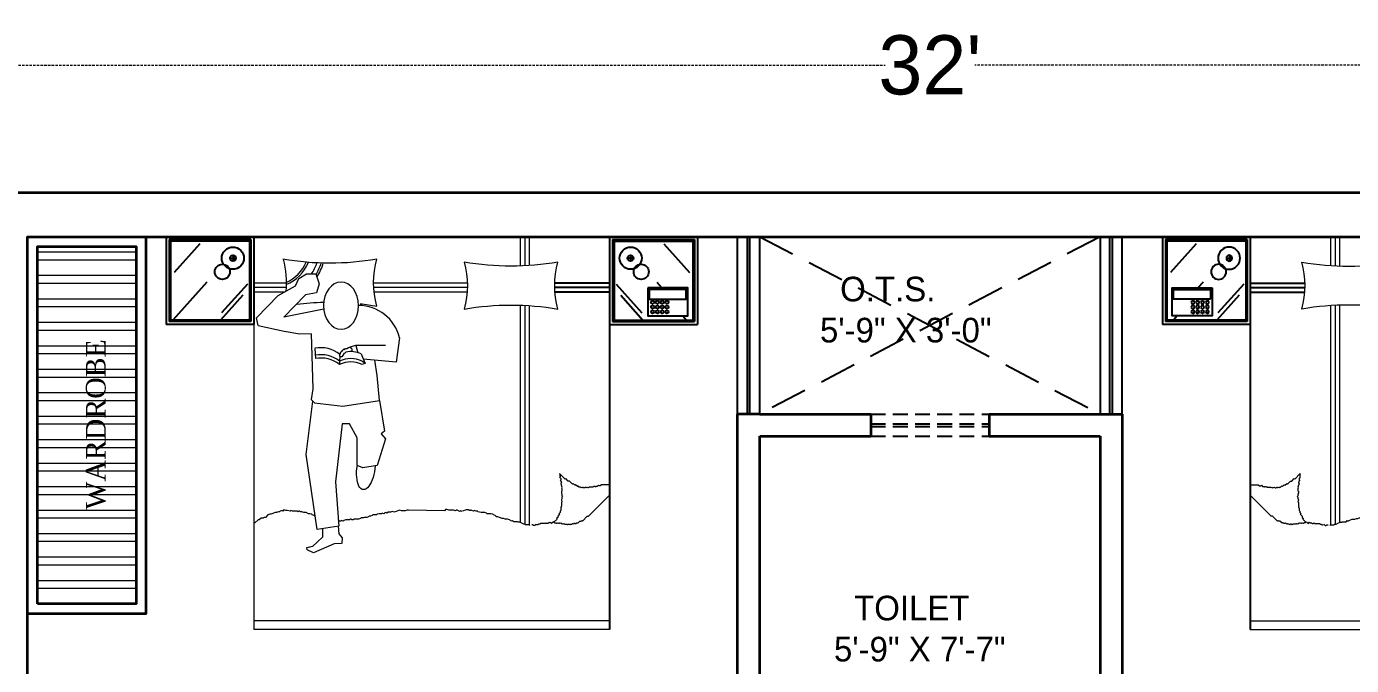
# Model space of a CAD drawing. Header units: millimetres. Extents: x -6808 to 215771, y -89660 to -16303.
# Drawn here: x 106289.9 to 106558.6, y -55437.1 to -55307.5 of the extents above; entities that cross this region are included whole.
import ezdxf

# ---------------------------------------------------------------- set-up
doc = ezdxf.new("R2010")
doc.units = ezdxf.units.MM
doc.header["$PDMODE"] = 35
doc.linetypes.add('DASHED', pattern=[0.75, 0.5, -0.25])
doc.layers.get('0').update_dxf_attribs({"color": 8})
for name, color, linetype, lineweight in [('A- FUR', 34, 'Continuous', 0), ('dim2', 6, 'Continuous', 20), ('FURNITURE 2', 33, 'Continuous', 25), ('furnitures', 12, 'Continuous', 13), ('Projection', 190, 'DASHED', 25), ('text', 7, 'Continuous', 25), ('wall', 7, 'Continuous', 35)]:
    doc.layers.add(name, color=color, linetype=linetype, lineweight=lineweight)
doc.layers.add('AR.furniture', color=7, linetype='Continuous', lineweight=35, true_color=0x009e9e)
doc.layers.add('furniture', color=7, linetype='Continuous', lineweight=5, true_color=0xe57b2a)
doc.layers.add('WIN', color=5, linetype='Continuous')
doc.styles.add('SAJ', font='eurr____.ttf')
doc.styles.get("Standard").update_dxf_attribs({"font": 'times.ttf'})
doc.dimstyles.new('SAJ', dxfattribs={"dimtxt": 5, "dimasz": 2, "dimexe": 1, "dimexo": 1, "dimgap": 0.09375, "dimtad": 0, "dimdec": 1, "dimzin": 0, "dimdsep": 46, "dimlunit": 4, "dimtxsty": 'SAJ', "dimblk": 'OBLIQUE', "dimcen": 0.125, "dimdle": 0.375, "dimadec": 0, "dimazin": 0, "dimtfac": 1, "dimtdec": 1, "dimtofl": 0, "dimtmove": 0, "dimatfit": 3, "dimldrblk": 'OBLIQUE', "dimfxl": 1, "dimtolj": 1, "dimtzin": 0, "dimlwd": 5, "dimlwe": 5, "dimarcsym": 1})

# ---------------------------------------------------------------- blocks, each defined once
blk = doc.blocks.new('_Oblique')
at = {"color": 0, "linetype": 'ByBlock', "lineweight": -2}
blk.add_line((-0.5, -0.5), (0.5, 0.5), dxfattribs=at)
blk = doc.blocks.new('*D2129')
at = {"layer": 'Defpoints', "color": 0, "transparency": 16777216}
for p in [(106665.12, -55315.33), (106281.12, -55341.12), (106665.12, -55341.12)]:
    blk.add_point(p, dxfattribs=at)
at = {"layer": 'dim2', "color": 0, "linetype": 'DASHED', "lineweight": 5, "transparency": 16777216}
for p, q in [((106281.12, -55340.12), (106281.12, -55314.33)), ((106665.12, -55340.12), (106665.12, -55314.33)), ((106280.74, -55315.33), (106464.02, -55315.33)), ((106665.49, -55315.33), (106482.22, -55315.33))]:
    blk.add_line(p, q, dxfattribs=at)
at = {"layer": 'dim2', "color": 0, "lineweight": 5, "transparency": 16777216, "xscale": 2, "yscale": 2, "zscale": 2, "rotation": 180}
blk.add_blockref('_Oblique', (106281.12, -55315.33), dxfattribs=at)
at = {"layer": 'dim2', "color": 0, "lineweight": 5, "transparency": 16777216, "xscale": 2, "yscale": 2, "zscale": 2}
blk.add_blockref('_Oblique', (106665.12, -55315.33), dxfattribs=at)
at = {"layer": 'dim2', "color": 0, "transparency": 16777216, "insert": (106473.12, -55315.33), "char_height": 12, "attachment_point": 5, "style": 'SAJ'}
blk.add_mtext("\\A1;32'", dxfattribs=at)
blk = doc.blocks.new('A$C1A9968DB')
at = {"layer": 'furniture', "ltscale": 0.5}
for p, q in [((7.52, 48.64), (8.85, 49.47)), ((8.85, 49.47), (10.51, 49.47)), ((10.51, 49.47), (11.12, 47.7)), ((3.85, 45.67), (6.88, 47.34)), ((6.88, 47.34), (7.52, 48.64)), ((11.12, 47.7), (10.65, 46.11)), ((3.85, 45.67), (0, 41.68)), ((8.7, 45.77), (4.85, 41.78)), ((10.65, 46.11), (8.7, 45.77)), ((11.92, 43.21), (4.85, 41.78)), ((0.3, 40.35), (0, 41.68)), ((0.3, 40.35), (4.88, 39.32)), ((4.88, 39.32), (7.7, 38.87)), ((7.7, 38.87), (9.68, 38.93)), ((9.68, 38.87), (9.98, 29.12)), ((25.34, 38.15), (24.78, 33.85)), ((10.35, 36.28), (10.42, 34.45)), ((14.84, 35.35), (14.76, 35.19)), ((14.99, 35.58), (14.84, 35.5)), ((14.84, 35.5), (14.84, 35.35)), ((15.07, 35.74), (14.99, 35.58)), ((15.15, 35.89), (15.07, 35.74)), ((15.3, 35.97), (15.15, 35.89)), ((15.46, 36.12), (15.3, 35.97)), ((15.61, 36.12), (15.46, 36.12)), ((15.46, 35.27), (15.54, 35.43)), ((15.46, 35.12), (15.46, 35.27)), ((15.54, 36.05), (15.69, 36.2)), ((15.54, 35.43), (15.69, 35.5)), ((15.69, 36.2), (15.85, 36.28)), ((15.69, 35.5), (15.81, 35.62)), ((15.85, 36.28), (16, 36.28)), ((16, 36.28), (16.31, 36.43)), ((16.31, 36.43), (16.47, 36.51)), ((16.47, 36.51), (16.62, 36.51)), ((17.56, 36.8), (16.62, 36.51)), ((16.7, 36.43), (16.66, 36.52)), ((16.86, 36.28), (16.7, 36.43)), ((16.93, 36.12), (16.86, 36.28)), ((16.93, 35.81), (16.93, 36.12)), ((17, 35.68), (16.93, 35.81)), ((22.85, 36.8), (17.56, 36.8)), ((17.59, 36.81), (17.95, 35.51)), ((18.54, 35.29), (19.19, 33.72)), ((14.76, 35.19), (14.68, 35.04)), ((14.68, 35.04), (14.68, 34.88)), ((14.68, 34.88), (14.84, 34.81)), ((14.74, 34.85), (14.72, 34.01)), ((14.72, 34.01), (14.72, 33.42)), ((14.84, 34.81), (15.15, 34.81)), ((15.15, 34.81), (15.3, 34.88)), ((15.3, 35.04), (15.46, 35.12)), ((15.3, 34.88), (15.3, 35.04)), ((18.71, 34.01), (19.34, 33.64)), ((19.34, 33.64), (18.71, 33.42)), ((24.78, 33.85), (18.92, 34.36)), ((21.37, 31.48), (20.95, 34.19)), ((21.82, 27.05), (21.37, 31.48)), ((9.98, 29.12), (9.68, 27.2)), ((8.8, 17.45), (10, 26.89)), ((9.68, 27.2), (10.28, 26.61)), ((10.28, 26.61), (15.31, 26.02)), ((15.31, 26.02), (21.82, 27.05)), ((21.82, 27.05), (22.71, 21.58)), ((15.16, 22.91), (13.98, 12.57)), ((16.49, 22.91), (15.16, 22.91)), ((17.82, 20.4), (16.49, 22.91)), ((22.71, 21.58), (22.11, 21.14)), ((17.82, 15.52), (17.82, 20.4)), ((22.85, 20.25), (21.37, 15.52)), ((22.11, 21.14), (22.85, 20.25)), ((10.72, 4.14), (8.8, 17.45)), ((18.86, 15.08), (17.82, 15.52)), ((21.37, 15.52), (18.86, 15.08)), ((13.98, 12.57), (14.57, 4.74)), ((14.57, 4.74), (10.72, 4.14)), ((14.48, 4.72), (14.56, 3.39)), ((11.71, 2.78), (9.89, 1.11)), ((11.67, 4.29), (11.71, 2.78)), ((14.56, 3.39), (15.16, 2.64)), ((15.16, 2.64), (15.13, 1.68)), ((10.1, 0), (9, 0.54)), ((9.89, 1.11), (9.14, 0.96)), ((13.73, 1.58), (10.1, 0)), ((15.05, 1.65), (13.73, 1.58))]:
    blk.add_line(p, q, dxfattribs=at)
blk.add_lwpolyline([(9, 0.54), (8.93, 0.92), (9.51, 1.04)], dxfattribs=at)
for centre, radius, start, end in [((18.06, 36.38), 7.5, 13.6872, 89.7043), ((11.38, 31.16), 5.23, 49.9003, 101.4337), ((16.64, 31.03), 4.67, 65.9134, 100.1371), ((11.46, 29.92), 5.23, 51.462, 101.4337), ((11.46, 29.33), 5.23, 51.462, 101.4337), ((16.71, 29.78), 4.67, 64.6865, 115.3135), ((16.71, 29.19), 4.67, 64.6865, 115.3135)]:
    blk.add_arc(centre, radius, start, end, dxfattribs=at)
at = {"layer": 'furniture', "ltscale": 0.5, "extrusion": (1.33e-14, -5.24506e-16, -1)}
blk.add_ellipse((14.99, 43.85), major_axis=(0, -4.19), ratio=0.740098, start_param=4.712389, end_param=10.995574, dxfattribs=at)
at = {"layer": 'furniture', "ltscale": 0.5, "extrusion": (1.32939e-14, -5.4405e-16, -1)}
blk.add_ellipse((19.38, 14.94), major_axis=(-0.51, -3.71), ratio=0.422098, start_param=4.512692, end_param=7.948784, dxfattribs=at)
blk = doc.blocks.new('*X398')
at = {"color": 0}
for p, q in [((221.8465, 124.1881), (221.8607, 124.2023)), ((221.8465, 124.1935), (221.8554, 124.2023)), ((221.8465, 124.1775), (221.8565, 124.1875)), ((221.8465, 124.1722), (221.8565, 124.1822)), ((221.8465, 124.1616), (221.8565, 124.1716)), ((221.8613, 124.1923), (221.8713, 124.2023)), ((221.8666, 124.1923), (221.8766, 124.2023)), ((221.8772, 124.1923), (221.8872, 124.2023)), ((221.8825, 124.1923), (221.8925, 124.2023)), ((221.8931, 124.1923), (221.9031, 124.2023)), ((221.8984, 124.1923), (221.9084, 124.2023)), ((221.9091, 124.1923), (221.9191, 124.2023)), ((221.9144, 124.1923), (221.9244, 124.2023)), ((221.925, 124.1923), (221.935, 124.2023)), ((221.9303, 124.1923), (221.9403, 124.2023)), ((221.9409, 124.1923), (221.9509, 124.2023)), ((221.9462, 124.1923), (221.9562, 124.2023)), ((221.9568, 124.1923), (221.9668, 124.2023)), ((221.9621, 124.1923), (221.9721, 124.2023)), ((221.9727, 124.1923), (221.9827, 124.2023)), ((221.978, 124.1923), (221.988, 124.2023)), ((221.9886, 124.1923), (221.9986, 124.2023)), ((221.9939, 124.1923), (222.0039, 124.2023)), ((222.0045, 124.1923), (222.0145, 124.2023)), ((222.0098, 124.1923), (222.0198, 124.2023)), ((222.0204, 124.1923), (222.0304, 124.2023)), ((222.0257, 124.1923), (222.0357, 124.2023)), ((222.0363, 124.1923), (222.0463, 124.2023)), ((222.0416, 124.1923), (222.0516, 124.2023)), ((222.0522, 124.1923), (222.0622, 124.2023)), ((222.0575, 124.1923), (222.0675, 124.2023)), ((222.0682, 124.1923), (222.0782, 124.2023)), ((222.0735, 124.1923), (222.0835, 124.2023)), ((222.0841, 124.1923), (222.0941, 124.2023)), ((222.0894, 124.1923), (222.0994, 124.2023)), ((222.1, 124.1923), (222.11, 124.2023)), ((222.1053, 124.1923), (222.1153, 124.2023)), ((222.1159, 124.1923), (222.1259, 124.2023)), ((222.1212, 124.1923), (222.1312, 124.2023)), ((222.1318, 124.1923), (222.1418, 124.2023)), ((222.1371, 124.1923), (222.1471, 124.2023)), ((222.1477, 124.1923), (222.1577, 124.2023)), ((222.153, 124.1923), (222.163, 124.2023)), ((222.1636, 124.1923), (222.1736, 124.2023)), ((222.1689, 124.1923), (222.1789, 124.2023)), ((222.1795, 124.1923), (222.1895, 124.2023)), ((222.1848, 124.1923), (222.1948, 124.2023)), ((222.1954, 124.1923), (222.2054, 124.2023)), ((222.2007, 124.1923), (222.2107, 124.2023)), ((222.2113, 124.1923), (222.2213, 124.2023)), ((222.2166, 124.1923), (222.2266, 124.2023)), ((222.2272, 124.1923), (222.2372, 124.2023)), ((222.2326, 124.1923), (222.2426, 124.2023)), ((222.2432, 124.1923), (222.2532, 124.2023)), ((222.2485, 124.1923), (222.2585, 124.2023)), ((222.2591, 124.1923), (222.2691, 124.2023)), ((222.2644, 124.1923), (222.2744, 124.2023)), ((222.275, 124.1923), (222.285, 124.2023)), ((222.2803, 124.1923), (222.2903, 124.2023)), ((222.2909, 124.1923), (222.3009, 124.2023)), ((222.2962, 124.1923), (222.3062, 124.2023)), ((222.3068, 124.1923), (222.3168, 124.2023)), ((222.3121, 124.1923), (222.3221, 124.2023)), ((222.3227, 124.1923), (222.3327, 124.2023)), ((222.328, 124.1923), (222.338, 124.2023)), ((222.3386, 124.1923), (222.3486, 124.2023)), ((222.3439, 124.1923), (222.3539, 124.2023)), ((222.3545, 124.1923), (222.3645, 124.2023)), ((222.3598, 124.1923), (222.3698, 124.2023)), ((222.3704, 124.1923), (222.3804, 124.2023)), ((222.3757, 124.1923), (222.3857, 124.2023)), ((222.3863, 124.1923), (222.3963, 124.2023)), ((222.3917, 124.1923), (222.4017, 124.2023)), ((222.3965, 124.1866), (222.4065, 124.1966)), ((222.3965, 124.1813), (222.4065, 124.1913)), ((222.3965, 124.1707), (222.4065, 124.1807)), ((222.3965, 124.1654), (222.4065, 124.1754)), ((221.8465, 124.1563), (221.8565, 124.1663)), ((221.8465, 124.1457), (221.8565, 124.1557)), ((221.8465, 124.1404), (221.8565, 124.1504)), ((221.8465, 124.1298), (221.8565, 124.1398)), ((221.8465, 124.1245), (221.8565, 124.1345)), ((221.8465, 124.1139), (221.8565, 124.1239)), ((221.8465, 124.1086), (221.8565, 124.1186)), ((221.8465, 124.098), (221.8565, 124.108)), ((221.8465, 124.0927), (221.8565, 124.1027)), ((221.8465, 124.0821), (221.8565, 124.0921)), ((221.8465, 124.0768), (221.8565, 124.0868)), ((222.3965, 124.1548), (222.4065, 124.1648)), ((222.3965, 124.1495), (222.4065, 124.1595)), ((222.3965, 124.1389), (222.4065, 124.1489)), ((222.3965, 124.1336), (222.4065, 124.1436)), ((222.3965, 124.123), (222.4065, 124.133)), ((222.3965, 124.1177), (222.4065, 124.1277)), ((222.3965, 124.1071), (222.4065, 124.1171)), ((222.3965, 124.1018), (222.4065, 124.1118)), ((222.3965, 124.0911), (222.4065, 124.1011)), ((222.3965, 124.0858), (222.4065, 124.0958)), ((222.3965, 124.0752), (222.4065, 124.0852)), ((222.3965, 124.0699), (222.4065, 124.0799)), ((221.8465, 124.0662), (221.8565, 124.0762)), ((221.8465, 124.0609), (221.8565, 124.0709)), ((221.8465, 124.0503), (221.8565, 124.0603)), ((221.8465, 124.045), (221.8565, 124.055)), ((221.8465, 124.0344), (221.8565, 124.0444)), ((221.8465, 124.029), (221.8565, 124.039)), ((221.8465, 124.0184), (221.8565, 124.0284)), ((221.8465, 124.0131), (221.8565, 124.0231)), ((221.8465, 124.0025), (221.8565, 124.0125)), ((221.8465, 123.9972), (221.8565, 124.0072)), ((221.8465, 123.9866), (221.8565, 123.9966)), ((221.8465, 123.9813), (221.8565, 123.9913)), ((222.3965, 124.0593), (222.4065, 124.0693)), ((222.3965, 124.054), (222.4065, 124.064)), ((222.3965, 124.0434), (222.4065, 124.0534)), ((222.3965, 124.0381), (222.4065, 124.0481)), ((222.3965, 124.0275), (222.4065, 124.0375)), ((222.3965, 124.0222), (222.4065, 124.0322)), ((222.3965, 124.0116), (222.4065, 124.0216)), ((222.3965, 124.0063), (222.4065, 124.0163)), ((222.3965, 123.9957), (222.4065, 124.0057)), ((222.3965, 123.9904), (222.4065, 124.0004)), ((222.3965, 123.9798), (222.4065, 123.9898)), ((221.8465, 123.9707), (221.8565, 123.9807)), ((221.8465, 123.9654), (221.8565, 123.9754)), ((221.8465, 123.9548), (221.8565, 123.9648)), ((221.8465, 123.9495), (221.8565, 123.9595)), ((221.8465, 123.9389), (221.8565, 123.9489)), ((221.8465, 123.9336), (221.8565, 123.9436)), ((221.8465, 123.923), (221.8565, 123.933)), ((221.8465, 123.9177), (221.8565, 123.9277)), ((221.8465, 123.9071), (221.8565, 123.9171)), ((221.8465, 123.9018), (221.8565, 123.9118)), ((221.8465, 123.8912), (221.8565, 123.9012)), ((222.3965, 123.9745), (222.4065, 123.9845)), ((222.3965, 123.9639), (222.4065, 123.9739)), ((222.3965, 123.9586), (222.4065, 123.9686)), ((222.3965, 123.948), (222.4065, 123.958)), ((222.3965, 123.9427), (222.4065, 123.9527)), ((222.3965, 123.932), (222.4065, 123.942)), ((222.3965, 123.9267), (222.4065, 123.9367)), ((222.3965, 123.9161), (222.4065, 123.9261)), ((222.3965, 123.9108), (222.4065, 123.9208)), ((222.3965, 123.9002), (222.4065, 123.9102)), ((222.3965, 123.8949), (222.4065, 123.9049)), ((221.8465, 123.8859), (221.8565, 123.8959)), ((221.8465, 123.8753), (221.8565, 123.8853)), ((221.8465, 123.8699), (221.8565, 123.8799)), ((221.8465, 123.8593), (221.8565, 123.8693)), ((221.8465, 123.854), (221.8565, 123.864)), ((221.8465, 123.8434), (221.8565, 123.8534)), ((221.8465, 123.8381), (221.8565, 123.8481)), ((221.8465, 123.8275), (221.8565, 123.8375)), ((221.8465, 123.8222), (221.8565, 123.8322)), ((221.8465, 123.8116), (221.8565, 123.8216)), ((221.8465, 123.8063), (221.8565, 123.8163)), ((222.3965, 123.8843), (222.4065, 123.8943)), ((222.3965, 123.879), (222.4065, 123.889)), ((222.3965, 123.8684), (222.4065, 123.8784)), ((222.3965, 123.8631), (222.4065, 123.8731)), ((222.3965, 123.8525), (222.4065, 123.8625)), ((222.3965, 123.8472), (222.4065, 123.8572)), ((222.3965, 123.8366), (222.4065, 123.8466)), ((222.3965, 123.8313), (222.4065, 123.8413)), ((222.3965, 123.8207), (222.4065, 123.8307)), ((222.3965, 123.8154), (222.4065, 123.8254)), ((222.3965, 123.8048), (222.4065, 123.8148)), ((222.3965, 123.7995), (222.4065, 123.8095)), ((221.8465, 123.7957), (221.8565, 123.8057)), ((221.8465, 123.7904), (221.8565, 123.8004)), ((221.8465, 123.7798), (221.8565, 123.7898)), ((221.8465, 123.7745), (221.8565, 123.7845)), ((221.8465, 123.7639), (221.8565, 123.7739)), ((221.8465, 123.7586), (221.8565, 123.7686)), ((221.8465, 123.748), (221.8565, 123.758)), ((221.8465, 123.7427), (221.8565, 123.7527)), ((221.8465, 123.7321), (221.8565, 123.7421)), ((221.8465, 123.7268), (221.8565, 123.7368)), ((221.8465, 123.7162), (221.8565, 123.7262)), ((221.8465, 123.7109), (221.8565, 123.7209)), ((222.3965, 123.7889), (222.4065, 123.7989)), ((222.3965, 123.7836), (222.4065, 123.7936)), ((222.3965, 123.7729), (222.4065, 123.7829)), ((222.3965, 123.7676), (222.4065, 123.7776)), ((222.3965, 123.757), (222.4065, 123.767)), ((222.3965, 123.7517), (222.4065, 123.7617)), ((222.3965, 123.7411), (222.4065, 123.7511)), ((222.3965, 123.7358), (222.4065, 123.7458)), ((222.3965, 123.7252), (222.4065, 123.7352)), ((222.3965, 123.7199), (222.4065, 123.7299)), ((222.3965, 123.7093), (222.4065, 123.7193)), ((221.8465, 123.7002), (221.8565, 123.7102)), ((221.8465, 123.6949), (221.8565, 123.7049)), ((221.8465, 123.6843), (221.8565, 123.6943)), ((221.8465, 123.679), (221.8565, 123.689)), ((221.8465, 123.6684), (221.8565, 123.6784)), ((221.8465, 123.6631), (221.8565, 123.6731)), ((221.8465, 123.6525), (221.8565, 123.6625)), ((221.8465, 123.6472), (221.8565, 123.6572)), ((221.8523, 123.6423), (221.8623, 123.6523)), ((221.8576, 123.6423), (221.8676, 123.6523)), ((221.8682, 123.6423), (221.8782, 123.6523)), ((221.8735, 123.6423), (221.8835, 123.6523)), ((221.8841, 123.6423), (221.8941, 123.6523)), ((221.8894, 123.6423), (221.8994, 123.6523)), ((221.9, 123.6423), (221.91, 123.6523)), ((221.9053, 123.6423), (221.9153, 123.6523)), ((221.9159, 123.6423), (221.9259, 123.6523)), ((221.9212, 123.6423), (221.9312, 123.6523)), ((221.9318, 123.6423), (221.9418, 123.6523)), ((221.9371, 123.6423), (221.9471, 123.6523)), ((221.9477, 123.6423), (221.9577, 123.6523)), ((221.953, 123.6423), (221.963, 123.6523)), ((221.9636, 123.6423), (221.9736, 123.6523)), ((221.9689, 123.6423), (221.9789, 123.6523)), ((221.9795, 123.6423), (221.9895, 123.6523)), ((221.9848, 123.6423), (221.9948, 123.6523)), ((221.9954, 123.6423), (222.0054, 123.6523)), ((222.0008, 123.6423), (222.0108, 123.6523)), ((222.0114, 123.6423), (222.0214, 123.6523)), ((222.0167, 123.6423), (222.0267, 123.6523)), ((222.0273, 123.6423), (222.0373, 123.6523)), ((222.0326, 123.6423), (222.0426, 123.6523)), ((222.0432, 123.6423), (222.0532, 123.6523)), ((222.0485, 123.6423), (222.0585, 123.6523)), ((222.0591, 123.6423), (222.0691, 123.6523)), ((222.0644, 123.6423), (222.0744, 123.6523)), ((222.075, 123.6423), (222.085, 123.6523)), ((222.0803, 123.6423), (222.0903, 123.6523)), ((222.0909, 123.6423), (222.1009, 123.6523)), ((222.0962, 123.6423), (222.1062, 123.6523)), ((222.1068, 123.6423), (222.1168, 123.6523)), ((222.1121, 123.6423), (222.1221, 123.6523)), ((222.1227, 123.6423), (222.1327, 123.6523)), ((222.128, 123.6423), (222.138, 123.6523)), ((222.1386, 123.6423), (222.1486, 123.6523)), ((222.1439, 123.6423), (222.1539, 123.6523)), ((222.1545, 123.6423), (222.1645, 123.6523)), ((222.1599, 123.6423), (222.1699, 123.6523)), ((222.1705, 123.6423), (222.1805, 123.6523)), ((222.1758, 123.6423), (222.1858, 123.6523)), ((222.1864, 123.6423), (222.1964, 123.6523)), ((222.1917, 123.6423), (222.2017, 123.6523)), ((222.2023, 123.6423), (222.2123, 123.6523)), ((222.2076, 123.6423), (222.2176, 123.6523)), ((222.2182, 123.6423), (222.2282, 123.6523)), ((222.2235, 123.6423), (222.2335, 123.6523)), ((222.2341, 123.6423), (222.2441, 123.6523)), ((222.2394, 123.6423), (222.2494, 123.6523)), ((222.25, 123.6423), (222.26, 123.6523)), ((222.2553, 123.6423), (222.2653, 123.6523)), ((222.2659, 123.6423), (222.2759, 123.6523)), ((222.2712, 123.6423), (222.2812, 123.6523)), ((222.2818, 123.6423), (222.2918, 123.6523)), ((222.2871, 123.6423), (222.2971, 123.6523)), ((222.2977, 123.6423), (222.3077, 123.6523)), ((222.303, 123.6423), (222.313, 123.6523)), ((222.3136, 123.6423), (222.3236, 123.6523)), ((222.3189, 123.6423), (222.3289, 123.6523)), ((222.3296, 123.6423), (222.3396, 123.6523)), ((222.3349, 123.6423), (222.3449, 123.6523)), ((222.3455, 123.6423), (222.3555, 123.6523)), ((222.3508, 123.6423), (222.3608, 123.6523)), ((222.3614, 123.6423), (222.3714, 123.6523)), ((222.3667, 123.6423), (222.3767, 123.6523)), ((222.3773, 123.6423), (222.3873, 123.6523)), ((222.3826, 123.6423), (222.3926, 123.6523)), ((222.3932, 123.6423), (222.4065, 123.6557)), ((222.3965, 123.704), (222.4065, 123.714)), ((222.3965, 123.6934), (222.4065, 123.7034)), ((222.3965, 123.6881), (222.4065, 123.6981)), ((222.3965, 123.6775), (222.4065, 123.6875)), ((222.3965, 123.6722), (222.4065, 123.6822)), ((222.3965, 123.6616), (222.4065, 123.6716)), ((222.3965, 123.6563), (222.4065, 123.6663)), ((222.3985, 123.6423), (222.4065, 123.6504))]:
    blk.add_line(p, q, dxfattribs=at)
blk = doc.blocks.new('M_DFURN_LEM_3D TELEPHONE_P')
at = {"color": 0, "linetype": 'ByBlock', "lineweight": -2}
for points in [[(0.25, -0.0875), (0.25, 0.0875), (0, 0.0875), (0, -0.0875)], [(0.24, -0.0175), (0.01, -0.0175), (0.01, -0.0775), (0.24, -0.0775)]]:
    blk.add_lwpolyline(points, close=True, dxfattribs=at)
for centre in [(0.13, 0.0625), (0.13, 0.0325), (0.13, 0.0025), (0.16, 0.0625), (0.16, 0.0325), (0.16, 0.0025), (0.19, 0.0625), (0.19, 0.0325), (0.19, 0.0025), (0.22, 0.0625), (0.22, 0.0325), (0.22, 0.0025)]:
    blk.add_circle(centre, 0.01, dxfattribs=at)
at = {"layer": 'Defpoints', "color": 0, "linetype": 'ByBlock', "lineweight": -2}
blk.add_point((0.25, 0), dxfattribs=at)
blk = doc.blocks.new('ertergrgr')
at = {"layer": 'furnitures', "color": 27, "ltscale": 50}
for p, q in [((-766411.4, 424368.94), (-766482.81, 424368.94)), ((-766482.81, 424290.02), (-766482.81, 424368.94)), ((-766411.4, 424367.15), (-766482.81, 424367.15)), ((-766482.61, 424347.54), (-766482.73, 424347.42)), ((-766482.73, 424346.79), (-766482.73, 424346.79)), ((-766481.98, 424346.9), (-766482.6, 424347.52)), ((-766481.73, 424346.9), (-766481.98, 424346.9)), ((-766481.38, 424346.54), (-766481.75, 424346.92)), ((-766480.87, 424346.53), (-766481.36, 424346.53)), ((-766480.76, 424346.39), (-766480.88, 424346.51)), ((-766480.51, 424346.39), (-766480.76, 424346.39)), ((-766480.01, 424345.89), (-766480.51, 424346.39)), ((-766479.64, 424345.77), (-766480.01, 424345.89)), ((-766479.39, 424345.77), (-766479.64, 424345.77)), ((-766479.02, 424345.64), (-766479.39, 424345.77)), ((-766471.21, 424345.77), (-766471.58, 424345.65)), ((-766471.09, 424345.89), (-766471.21, 424345.77)), ((-766470.71, 424346.02), (-766471.09, 424345.89)), ((-766470.59, 424346.14), (-766470.71, 424346.02)), ((-766465.63, 424347.13), (-766465.88, 424346.89)), ((-766465.38, 424347.13), (-766465.63, 424347.13)), ((-766465.26, 424347.01), (-766465.38, 424347.13)), ((-766464.89, 424347.13), (-766465.26, 424347.01)), ((-766464.76, 424347.01), (-766464.89, 424347.13)), ((-766464.39, 424346.89), (-766464.76, 424347.01)), ((-766463.65, 424346.89), (-766464.39, 424346.89)), ((-766463.52, 424346.76), (-766463.65, 424346.89)), ((-766463.27, 424346.76), (-766463.52, 424346.76)), ((-766463.15, 424346.89), (-766463.27, 424346.76)), ((-766462.9, 424346.89), (-766463.15, 424346.89)), ((-766462.78, 424346.76), (-766462.9, 424346.89)), ((-766462.53, 424346.76), (-766462.78, 424346.76)), ((-766461.79, 424346.76), (-766462.53, 424346.76)), ((-766461.41, 424346.64), (-766461.79, 424346.76)), ((-766461.29, 424346.52), (-766461.41, 424346.64)), ((-766461.04, 424346.52), (-766461.29, 424346.52)), ((-766460.79, 424346.52), (-766461.04, 424346.52)), ((-766460.67, 424346.39), (-766460.79, 424346.52)), ((-766460.17, 424346.39), (-766460.67, 424346.39)), ((-766459.8, 424346.27), (-766460.17, 424346.39)), ((-766459.68, 424346.14), (-766459.8, 424346.27)), ((-766459.43, 424346.14), (-766459.68, 424346.14)), ((-766459.06, 424346.02), (-766459.43, 424346.14)), ((-766458.93, 424345.9), (-766459.06, 424346.02)), ((-766458.19, 424345.9), (-766458.93, 424345.9)), ((-766458.07, 424345.77), (-766458.19, 424345.9)), ((-766457.7, 424345.65), (-766458.07, 424345.77)), ((-766434.85, 424345.78), (-766435.22, 424345.65)), ((-766434.73, 424345.9), (-766434.85, 424345.78)), ((-766434.36, 424346.03), (-766434.73, 424345.9)), ((-766434.11, 424346.27), (-766434.36, 424346.03)), ((-766433.86, 424346.27), (-766434.11, 424346.27)), ((-766433.49, 424346.4), (-766433.86, 424346.27)), ((-766432.99, 424346.65), (-766433.49, 424346.4)), ((-766432.74, 424346.65), (-766432.99, 424346.65)), ((-766432.37, 424346.77), (-766432.74, 424346.65)), ((-766431.88, 424346.77), (-766432.37, 424346.77)), ((-766431.5, 424346.89), (-766431.88, 424346.77)), ((-766431.01, 424347.14), (-766431.5, 424346.89)), ((-766430.88, 424347.02), (-766431.01, 424347.14)), ((-766430.64, 424347.27), (-766430.88, 424347.02)), ((-766430.39, 424347.27), (-766430.64, 424347.27)), ((-766430.14, 424347.27), (-766430.39, 424347.27)), ((-766429.89, 424347.27), (-766430.14, 424347.27)), ((-766429.77, 424347.39), (-766429.89, 424347.27)), ((-766429.52, 424347.39), (-766429.77, 424347.39)), ((-766429.15, 424347.51), (-766429.52, 424347.39)), ((-766429.34, 424303.77), (-766429.34, 424347.45)), ((-766428.65, 424347.76), (-766429.15, 424347.51)), ((-766428.4, 424347.76), (-766428.65, 424347.76)), ((-766428.44, 424303.81), (-766428.44, 424347.76)), ((-766428.28, 424347.89), (-766428.4, 424347.76)), ((-766427.54, 424347.89), (-766428.28, 424347.89)), ((-766427.41, 424348.01), (-766427.54, 424347.89)), ((-766427.54, 424303.86), (-766427.54, 424347.89)), ((-766426.79, 424347.89), (-766427.04, 424347.89)), ((-766426.67, 424348.01), (-766426.79, 424347.89)), ((-766426.42, 424348.01), (-766426.67, 424348.01)), ((-766426.17, 424347.76), (-766426.42, 424348.01)), ((-766425.8, 424347.89), (-766426.05, 424347.89)), ((-766425.68, 424347.76), (-766425.8, 424347.89)), ((-766425.43, 424347.76), (-766425.68, 424347.76)), ((-766425.3, 424347.64), (-766425.43, 424347.76)), ((-766424.81, 424347.64), (-766425.3, 424347.64)), ((-766424.56, 424347.64), (-766424.81, 424347.64)), ((-766424.31, 424347.64), (-766424.56, 424347.64)), ((-766424.19, 424347.52), (-766424.31, 424347.64)), ((-766424.06, 424347.64), (-766424.19, 424347.52)), ((-766423.82, 424347.64), (-766424.06, 424347.64)), ((-766423.69, 424347.52), (-766423.82, 424347.64)), ((-766423.44, 424347.52), (-766423.69, 424347.52)), ((-766423.32, 424347.39), (-766423.44, 424347.52)), ((-766423.07, 424347.64), (-766423.32, 424347.39)), ((-766422.7, 424347.27), (-766423.07, 424347.64)), ((-766422.58, 424347.39), (-766422.45, 424347.52)), ((-766421.96, 424346.77), (-766422.58, 424347.39)), ((-766422.45, 424347.52), (-766422.2, 424347.52)), ((-766422.2, 424347.52), (-766422.08, 424347.64)), ((-766422.08, 424347.64), (-766421.96, 424347.52)), ((-766422.08, 424346.65), (-766421.96, 424346.77)), ((-766421.83, 424346.4), (-766422.08, 424346.65)), ((-766421.96, 424347.52), (-766421.83, 424347.64)), ((-766421.83, 424347.64), (-766421.71, 424347.52)), ((-766421.83, 424346.15), (-766421.83, 424346.4)), ((-766421.46, 424345.78), (-766421.83, 424346.15)), ((-766421.71, 424347.52), (-766421.58, 424347.64)), ((-766421.59, 424345.66), (-766421.46, 424345.78)), ((-766421.58, 424347.64), (-766421.46, 424347.52)), ((-766421.46, 424347.52), (-766421.34, 424347.64)), ((-766421.34, 424347.64), (-766421.21, 424347.52)), ((-766421.21, 424347.52), (-766420.96, 424347.76)), ((-766420.96, 424347.76), (-766420.84, 424347.64)), ((-766420.84, 424347.64), (-766420.72, 424347.76)), ((-766420.72, 424347.76), (-766420.59, 424347.64)), ((-766420.59, 424347.64), (-766420.47, 424347.76)), ((-766420.47, 424347.76), (-766419.97, 424347.76)), ((-766419.97, 424347.76), (-766419.85, 424347.89)), ((-766419.85, 424347.89), (-766419.72, 424347.76)), ((-766419.72, 424347.76), (-766419.48, 424347.76)), ((-766419.48, 424347.76), (-766419.35, 424347.89)), ((-766419.35, 424347.89), (-766419.23, 424347.76)), ((-766419.23, 424347.76), (-766418.98, 424347.76)), ((-766418.98, 424347.76), (-766418.86, 424347.64)), ((-766418.86, 424347.64), (-766418.73, 424347.76)), ((-766418.73, 424347.76), (-766418.48, 424347.52)), ((-766418.48, 424347.52), (-766418.36, 424347.64)), ((-766418.36, 424347.64), (-766418.11, 424347.64)), ((-766418.11, 424347.64), (-766417.99, 424347.52)), ((-766417.99, 424347.52), (-766417.74, 424347.52)), ((-766417.74, 424347.52), (-766417.37, 424347.15)), ((-766417.37, 424347.15), (-766417.12, 424347.15)), ((-766417.12, 424347.15), (-766417, 424347.02)), ((-766417, 424347.02), (-766416.87, 424347.15)), ((-766416.87, 424347.15), (-766415.88, 424346.15)), ((-766415.88, 424346.15), (-766415.63, 424346.15)), ((-766415.63, 424346.15), (-766411.4, 424341.92)), ((-766478.9, 424345.52), (-766479.02, 424345.64)), ((-766478.53, 424345.4), (-766478.9, 424345.52)), ((-766478.28, 424345.4), (-766478.53, 424345.4)), ((-766477.91, 424345.27), (-766478.28, 424345.4)), ((-766477.66, 424345.27), (-766477.91, 424345.27)), ((-766477.53, 424345.15), (-766477.66, 424345.27)), ((-766477.16, 424345.02), (-766477.53, 424345.15)), ((-766477.04, 424345.15), (-766477.16, 424345.02)), ((-766476.79, 424344.9), (-766477.04, 424345.15)), ((-766476.42, 424345.02), (-766476.79, 424344.9)), ((-766476.17, 424345.02), (-766476.42, 424345.02)), ((-766475.55, 424345.15), (-766476.17, 424345.02)), ((-766475.43, 424345.02), (-766475.55, 424345.15)), ((-766475.05, 424345.15), (-766475.43, 424345.02)), ((-766474.31, 424345.15), (-766475.05, 424345.15)), ((-766474.06, 424345.15), (-766474.31, 424345.15)), ((-766473.94, 424345.27), (-766474.06, 424345.15)), ((-766473.81, 424345.15), (-766473.94, 424345.27)), ((-766473.57, 424345.15), (-766473.81, 424345.15)), ((-766473.44, 424345.27), (-766473.57, 424345.15)), ((-766473.19, 424345.27), (-766473.44, 424345.27)), ((-766472.82, 424345.4), (-766473.19, 424345.27)), ((-766472.33, 424345.4), (-766472.82, 424345.4)), ((-766471.83, 424345.65), (-766472.33, 424345.4)), ((-766471.58, 424345.65), (-766471.83, 424345.65)), ((-766457.2, 424345.65), (-766457.7, 424345.65)), ((-766457.08, 424345.53), (-766457.2, 424345.65)), ((-766456.7, 424345.65), (-766457.08, 424345.53)), ((-766456.46, 424345.4), (-766456.7, 424345.65)), ((-766456.08, 424345.53), (-766456.46, 424345.4)), ((-766455.89, 424345.33), (-766456.14, 424345.58)), ((-766455.4, 424345.33), (-766455.89, 424345.33)), ((-766455.02, 424345.2), (-766455.4, 424345.33)), ((-766454.65, 424345.33), (-766455.02, 424345.2)), ((-766453.54, 424344.96), (-766454.65, 424345.33)), ((-766453.16, 424345.08), (-766453.54, 424344.96)), ((-766452.92, 424345.08), (-766453.16, 424345.08)), ((-766452.42, 424345.08), (-766452.92, 424345.08)), ((-766452.05, 424344.96), (-766452.42, 424345.08)), ((-766451.8, 424344.96), (-766452.05, 424344.96)), ((-766444.58, 424345.08), (-766451.8, 424344.96)), ((-766444.33, 424344.83), (-766444.58, 424345.08)), ((-766444.09, 424344.83), (-766444.33, 424344.83)), ((-766443.71, 424344.96), (-766444.09, 424344.83)), ((-766443.47, 424344.96), (-766443.71, 424344.96)), ((-766442.72, 424344.96), (-766443.47, 424344.96)), ((-766442.35, 424345.08), (-766442.72, 424344.96)), ((-766442.23, 424344.96), (-766442.35, 424345.08)), ((-766441.98, 424344.96), (-766442.23, 424344.96)), ((-766441.48, 424345.21), (-766441.98, 424344.96)), ((-766441.36, 424345.08), (-766441.48, 424345.21)), ((-766440.99, 424345.21), (-766441.36, 424345.08)), ((-766440.18, 424344.91), (-766440.93, 424345.16)), ((-766439.69, 424344.91), (-766440.18, 424344.91)), ((-766439.56, 424345.03), (-766439.69, 424344.91)), ((-766439.32, 424345.03), (-766439.56, 424345.03)), ((-766439.19, 424344.91), (-766439.32, 424345.03)), ((-766439.07, 424345.03), (-766439.19, 424344.91)), ((-766438.7, 424345.16), (-766439.07, 424345.03)), ((-766438.57, 424345.03), (-766438.7, 424345.16)), ((-766438.2, 424345.16), (-766438.57, 424345.03)), ((-766437.95, 424345.16), (-766438.2, 424345.16)), ((-766437.83, 424345.28), (-766437.95, 424345.16)), ((-766437.21, 424345.4), (-766437.83, 424345.28)), ((-766436.46, 424345.4), (-766437.21, 424345.4)), ((-766436.09, 424345.53), (-766436.46, 424345.4)), ((-766435.97, 424345.65), (-766436.09, 424345.53)), ((-766435.22, 424345.65), (-766435.97, 424345.65)), ((-766421.34, 424345.41), (-766421.59, 424345.66)), ((-766421.34, 424345.16), (-766421.34, 424345.41)), ((-766421.21, 424345.04), (-766421.34, 424345.16)), ((-766421.21, 424344.54), (-766421.21, 424345.04)), ((-766421.09, 424344.42), (-766421.21, 424344.54)), ((-766421.21, 424344.29), (-766421.09, 424344.42)), ((-766421.09, 424344.17), (-766421.21, 424344.29)), ((-766421.09, 424343.92), (-766421.09, 424344.17)), ((-766421.09, 424343.42), (-766421.09, 424343.92)), ((-766420.97, 424343.3), (-766421.09, 424343.42)), ((-766421.09, 424342.93), (-766420.97, 424343.3)), ((-766420.97, 424342.56), (-766421.09, 424342.93)), ((-766421.09, 424341.94), (-766420.84, 424342.18)), ((-766420.97, 424341.81), (-766421.09, 424341.94)), ((-766421.09, 424341.44), (-766420.97, 424341.81)), ((-766421.09, 424341.19), (-766421.09, 424341.44)), ((-766420.97, 424341.07), (-766421.09, 424341.19)), ((-766421.09, 424340.45), (-766420.97, 424340.57)), ((-766420.97, 424340.32), (-766421.09, 424340.45)), ((-766420.97, 424342.31), (-766420.97, 424342.56)), ((-766420.84, 424342.18), (-766420.97, 424342.31)), ((-766420.97, 424340.57), (-766420.97, 424341.07)), ((-766417.12, 424340.45), (-766417.25, 424340.33)), ((-766417, 424340.33), (-766417.12, 424340.45)), ((-766416.87, 424340.45), (-766417, 424340.33)), ((-766416.75, 424340.33), (-766416.87, 424340.45)), ((-766416.63, 424340.45), (-766416.75, 424340.33)), ((-766416.38, 424340.45), (-766416.63, 424340.45)), ((-766416.25, 424340.33), (-766416.38, 424340.45)), ((-766415.88, 424340.45), (-766416.25, 424340.33)), ((-766415.76, 424340.33), (-766415.88, 424340.45)), ((-766415.63, 424340.45), (-766415.76, 424340.33)), ((-766415.51, 424340.33), (-766415.63, 424340.45)), ((-766420.35, 424338.71), (-766421.46, 424337.6)), ((-766421.46, 424338.34), (-766421.22, 424338.59)), ((-766421.34, 424338.22), (-766421.46, 424338.34)), ((-766421.46, 424337.84), (-766421.34, 424337.97)), ((-766421.34, 424337.72), (-766421.46, 424337.84)), ((-766421.34, 424338.96), (-766421.22, 424339.08)), ((-766421.22, 424338.84), (-766421.34, 424338.96)), ((-766421.34, 424337.97), (-766421.34, 424338.22)), ((-766421.22, 424338.59), (-766421.22, 424338.84)), ((-766421.21, 424339.58), (-766420.97, 424340.32)), ((-766421.09, 424339.46), (-766421.21, 424339.58)), ((-766421.22, 424339.08), (-766421.09, 424339.46)), ((-766420.22, 424338.59), (-766420.35, 424338.71)), ((-766419.73, 424339.09), (-766420.22, 424338.59)), ((-766419.48, 424339.09), (-766419.73, 424339.09)), ((-766418.86, 424339.71), (-766419.48, 424339.09)), ((-766418.73, 424339.58), (-766418.86, 424339.71)), ((-766418.36, 424339.95), (-766418.73, 424339.58)), ((-766418.24, 424339.83), (-766418.36, 424339.95)), ((-766417.87, 424340.2), (-766418.24, 424339.83)), ((-766417.74, 424340.08), (-766417.87, 424340.2)), ((-766417.49, 424340.33), (-766417.74, 424340.08)), ((-766417.25, 424340.33), (-766417.49, 424340.33)), ((-766415.26, 424340.33), (-766415.51, 424340.33)), ((-766414.77, 424340.33), (-766415.26, 424340.33)), ((-766414.64, 424340.2), (-766414.77, 424340.33)), ((-766414.4, 424340.2), (-766414.64, 424340.2)), ((-766414.27, 424340.33), (-766414.4, 424340.2)), ((-766414.15, 424340.2), (-766414.27, 424340.33)), ((-766413.9, 424340.2), (-766414.15, 424340.2)), ((-766413.65, 424339.95), (-766413.9, 424340.2)), ((-766413.53, 424340.08), (-766413.65, 424339.95)), ((-766413.28, 424340.08), (-766413.53, 424340.08)), ((-766413.03, 424339.83), (-766413.28, 424340.08)), ((-766412.78, 424339.83), (-766413.03, 424339.83)), ((-766411.4, 424339.83), (-766412.78, 424339.83)), ((-766421.46, 424337.6), (-766421.34, 424337.72)), ((-766476.71, 424301.14), (-766482.81, 424301.14)), ((-766439.99, 424301.14), (-766458.68, 424301.14)), ((-766476.37, 424300.24), (-766482.81, 424300.24)), ((-766476.34, 424299.35), (-766482.81, 424299.35)), ((-766439.95, 424299.35), (-766458.78, 424299.35)), ((-766439.95, 424300.24), (-766458.75, 424300.24)), ((-766429.34, 424290.02), (-766429.34, 424295.92)), ((-766428.44, 424290.02), (-766428.44, 424295.88)), ((-766427.54, 424290.02), (-766427.54, 424295.83))]:
    blk.add_line(p, q, dxfattribs=at)
at = {"layer": 'furnitures', "color": 27, "lineweight": 25}
for p, q in [((-766411.4, 424290.02), (-766411.4, 424368.94)), ((-766500.42, 424290.02), (-766500.42, 424307.63)), ((-766482.81, 424307.63), (-766500.42, 424307.63)), ((-766483.4, 424307.04), (-766499.84, 424307.04)), ((-766499.84, 424290.61), (-766499.84, 424307.04)), ((-766483.69, 424306.75), (-766499.54, 424306.75)), ((-766499.54, 424290.9), (-766499.54, 424306.75)), ((-766492.29, 424299.13), (-766499.1, 424306.75)), ((-766485.04, 424301.76), (-766489.49, 424306.75)), ((-766483.69, 424290.9), (-766483.69, 424306.75)), ((-766483.4, 424290.61), (-766483.4, 424307.04)), ((-766482.81, 424290.02), (-766482.81, 424307.63)), ((-766411.4, 424307.63), (-766393.79, 424307.63)), ((-766411.4, 424290.02), (-766411.4, 424307.63)), ((-766410.81, 424307.04), (-766394.38, 424307.04)), ((-766410.81, 424290.61), (-766410.81, 424307.04)), ((-766410.52, 424306.75), (-766394.67, 424306.75)), ((-766410.52, 424290.9), (-766410.52, 424306.75)), ((-766409.18, 424301.76), (-766404.72, 424306.75)), ((-766396.71, 424305.92), (-766395.97, 424306.75)), ((-766394.67, 424290.9), (-766394.67, 424306.75)), ((-766394.38, 424290.61), (-766394.38, 424307.04)), ((-766393.79, 424290.02), (-766393.79, 424307.63)), ((-766484.11, 424299.54), (-766489.29, 424305.33)), ((-766410.1, 424299.54), (-766404.93, 424305.33)), ((-766411.4, 424301.14), (-766422.36, 424301.14)), ((-766411.4, 424300.24), (-766422.4, 424300.24)), ((-766411.4, 424299.35), (-766422.4, 424299.35)), ((-766401.93, 424299.13), (-766400.9, 424300.28)), ((-766493.67, 424291.42), (-766498.84, 424297.2)), ((-766400.54, 424291.42), (-766395.37, 424297.2)), ((-766487.61, 424294.3), (-766486.43, 424294.3)), ((-766486.99, 424293.74), (-766486.99, 424294.91)), ((-766406.61, 424294.3), (-766407.78, 424294.3)), ((-766407.23, 424293.74), (-766407.23, 424294.91)), ((-766482.81, 424290.02), (-766500.42, 424290.02)), ((-766483.4, 424290.61), (-766499.84, 424290.61)), ((-766483.69, 424290.9), (-766499.54, 424290.9)), ((-766482.81, 424290.02), (-766411.4, 424290.02))]:
    blk.add_line(p, q, dxfattribs=at)
at = {"layer": 'furnitures', "color": 22, "lineweight": 25}
for p, q in [((-766411.4, 424290.02), (-766393.79, 424290.02)), ((-766410.81, 424290.61), (-766394.38, 424290.61)), ((-766410.52, 424290.9), (-766394.67, 424290.9))]:
    blk.add_line(p, q, dxfattribs=at)
at = {"layer": 'furnitures', "color": 27, "ltscale": 50}
for centre, major_axis, start_param, end_param in [((-766467.56, 424358.9), (-39.42, 39.42), 2.236467, 2.33439), ((-766467.56, 424358.9), (-39.42, 39.42), 2.465124, 2.525887), ((-766441.11, 424299.24), (-12.5, 12.5), 0.515723, 1.055073), ((-766431.19, 424359.5), (39.42, 39.42), 3.757298, 4.096684), ((-766457.06, 424299.84), (-12.1, 12.1), 3.64836, 4.205622), ((-766404.74, 424299.84), (12.5, 12.5), 2.08652, 2.625869), ((-766494.01, 424299.24), (-12.5, 12.5), 3.657316, 4.025726), ((-766467.56, 424240.93), (38.48, 38.48), 0.611504, 0.959293), ((-766431.19, 424241.53), (-38.48, 38.48), -0.959293, -0.611504)]:
    blk.add_ellipse(centre, major_axis=major_axis, ratio=1, start_param=start_param, end_param=end_param, dxfattribs=at)
at = {"layer": 'furnitures', "color": 27, "lineweight": 25, "extrusion": (0, 0, -1)}
for centre, major_axis, start_param, end_param in [((-766489.15, 424297.07), (1.07, 1.07), 0.785398, 7.068583), ((-766405.06, 424297.07), (1.07, 1.07), 0.785398, 7.068583), ((-766487.04, 424294.33), (-1.57, 1.57), 2.35619449018631, 8.639379797365892), ((-766407.17, 424294.33), (-1.57, 1.57), 2.35619449018631, 8.639379797365892), ((-766487.02, 424294.32), (-0.415, 0.415), 2.35619449015004, 8.639379797329626), ((-766407.2, 424294.32), (0.415, 0.415), 0.785398, 7.068583)]:
    blk.add_ellipse(centre, major_axis=major_axis, ratio=1, start_param=start_param, end_param=end_param, dxfattribs=at)
at = {"layer": 'furnitures', "color": 27, "ltscale": 50, "extrusion": (0, 0, -1)}
for major_axis, start_param, end_param in [((5.75, 5.75), -0.39886, 0.397646), ((-5.46, 5.46), 1.194323, 1.951682), ((-7.79, 7.79), 1.778194, 2.058369), ((-6.91, 6.91), 1.769788, 2.024428), ((7.5, 7.5), 0.240275, 0.476843)]:
    blk.add_ellipse((-766479.41, 424292.1), major_axis=major_axis, ratio=1, start_param=start_param, end_param=end_param, dxfattribs=at)
at = {"layer": 'A- FUR', "color": 27, "extrusion": (0, 0, -1), "xscale": 1.132284455181866, "yscale": 1.132284455181866, "zscale": -1.132284454635607, "rotation": 179.9999999990779}
blk.add_blockref('A$C1A9968DB', (766482.28, 424353.52), dxfattribs=at)
at = {"layer": 'furnitures', "color": 27, "lineweight": 25, "xscale": 29.3478260932935, "yscale": 29.3478260932935, "zscale": 29.34782607924797, "rotation": 90}
blk.add_blockref('*X398', (-762854.77, 417779.89), dxfattribs=at)
at = {"layer": 'furnitures', "color": 27, "lineweight": 25, "extrusion": (0, 0, -1), "xscale": 29.3478260932935, "yscale": 29.3478260932935, "zscale": -29.34782607924797, "rotation": 90}
blk.add_blockref('*X398', (770039.45, 417779.89), dxfattribs=at)
at = {"layer": 'furnitures', "color": 27, "lineweight": 25, "extrusion": (0, 0, -1), "xscale": 32.22511693204992, "yscale": 32.22511693204992, "zscale": -32.22511691662734}
blk.add_blockref('M_DFURN_LEM_3D TELEPHONE_P', (766395.7, 424303.1), dxfattribs=at)

msp = doc.modelspace()

# ---------------------------------------------------------------- hatches: boundary and pattern name
at = {"layer": 'AR.furniture', "lineweight": 5}
h = msp.add_hatch(dxfattribs=at)
h.set_pattern_fill('ANSI32', color=256, scale=0.5, angle=135, style=0)
h.set_pattern_definition([(180, (60534.0775, -156924.6197), (-4e-15, -4.7625), []), (180, (60532.49, -156923.032), (-4e-15, -4.7625), [])])
h.paths.add_polyline_path([(106312.119, -55352.118), (106292.119, -55352.118), (106292.119, -55424.618), (106312.119, -55424.618)])

# ---------------------------------------------------------------- linework, layer by layer
at = {"layer": 'AR.furniture'}
for points in [[(106290.119, -55426.618), (106290.119, -55350.118), (106314.119, -55350.118), (106314.119, -55426.618)], [(106292.119, -55424.618), (106292.119, -55352.118), (106312.119, -55352.118), (106312.119, -55424.618)]]:
    msp.add_lwpolyline(points, close=True, dxfattribs=at)
at = {"layer": 'Projection', "ltscale": 15}
for p, q in [((106438.619, -55350.118), (106507.619, -55386.118)), ((106507.619, -55350.118), (106438.619, -55386.118))]:
    msp.add_line(p, q, dxfattribs=at)
at = {"layer": 'wall'}
for p, q in [((106281.119, -55341.118), (106665.119, -55341.118)), ((106290.119, -55350.118), (106656.119, -55350.118)), ((106290.119, -55647.118), (106290.119, -55350.118)), ((106434.119, -55482.118), (106434.119, -55386.118)), ((106438.619, -55386.118), (106434.119, -55386.118)), ((106438.619, -55386.118), (106461.119, -55386.118)), ((106461.119, -55386.118), (106461.119, -55390.618)), ((106485.119, -55386.118), (106485.119, -55390.618)), ((106485.119, -55386.118), (106507.619, -55386.118)), ((106507.619, -55386.118), (106512.119, -55386.118)), ((106512.119, -55386.118), (106512.119, -55482.118)), ((106438.619, -55390.618), (106461.119, -55390.618)), ((106438.619, -55482.118), (106438.619, -55390.618)), ((106485.119, -55390.618), (106507.619, -55390.618)), ((106507.619, -55390.618), (106507.619, -55482.118))]:
    msp.add_line(p, q, dxfattribs=at)
at = {"layer": 'WIN'}
for p, q in [((106434.119, -55386.118), (106434.119, -55350.118)), ((106436.119, -55386.118), (106436.119, -55350.118)), ((106436.619, -55386.118), (106436.619, -55350.118)), ((106438.619, -55386.118), (106438.619, -55350.118)), ((106507.619, -55350.118), (106507.619, -55386.118)), ((106509.619, -55386.118), (106509.619, -55350.118)), ((106510.119, -55386.118), (106510.119, -55350.118)), ((106512.119, -55386.118), (106512.119, -55350.118))]:
    msp.add_line(p, q, dxfattribs=at)
at = {"layer": 'WIN', "linetype": 'DASHED', "ltscale": 6}
for p, q in [((106461.119, -55386.118), (106485.119, -55386.118)), ((106461.119, -55388.118), (106485.119, -55388.118)), ((106461.119, -55388.618), (106485.119, -55388.618)), ((106461.119, -55390.618), (106485.119, -55390.618))]:
    msp.add_line(p, q, dxfattribs=at)

# ---------------------------------------------------------------- block references
at = {"layer": 'FURNITURE 2', "yscale": 1.010278441972019, "zscale": 1.010278441972019}
for p, xscale, rotation in [((880697.076, 373300.941), -1.010278441972019, 179.9999999866614), ((-667750.839, 373300.941), 1.010278441972019, 180.0000000133386)]:
    msp.add_blockref('ertergrgr', p, dxfattribs=dict(at, xscale=xscale, rotation=rotation))

# ---------------------------------------------------------------- texts
at = {"linetype": 'ByBlock', "lineweight": 20, "insert": (106306.028, -55388.211), "char_height": 4, "width": 11.03232, "attachment_point": 8, "rotation": 90}
msp.add_mtext('WARDROBE', dxfattribs=at)
at = {"layer": 'text', "ltscale": 2, "char_height": 6, "width": 244.74508, "attachment_point": 1, "style": 'SAJ'}
for s, insert in [('\\A1;{\\fCentury Gothic|b0|i0|c0|p34; \\H0.83333x; O.T.S.\\P5\'-9" X 3\'-0"}', (106450.82, -55358.241)), ('\\A1;{\\fCentury Gothic|b0|i0|c0|p34; \\H0.83333x; TOILET\\P5\'-9" X 7\'-7"}', (106453.656, -55422.974))]:
    msp.add_mtext(s, dxfattribs=dict(at, insert=insert))

# ---------------------------------------------------------------- dimensions: what is measured, and where the dimension line sits
at = {"layer": 'dim2'}
dim = msp.add_aligned_dim(p1=(106281.119, -55341.118), p2=(106665.119, -55341.118), distance=25.785, dimstyle='SAJ', override={"dimtxt": 12}, dxfattribs=at)
dim.commit()
dim.dimension.update_dxf_attribs({"geometry": '*D2129', "text_midpoint": (106473.119, -55315.333)})

doc.saveas('drawing.dxf')
